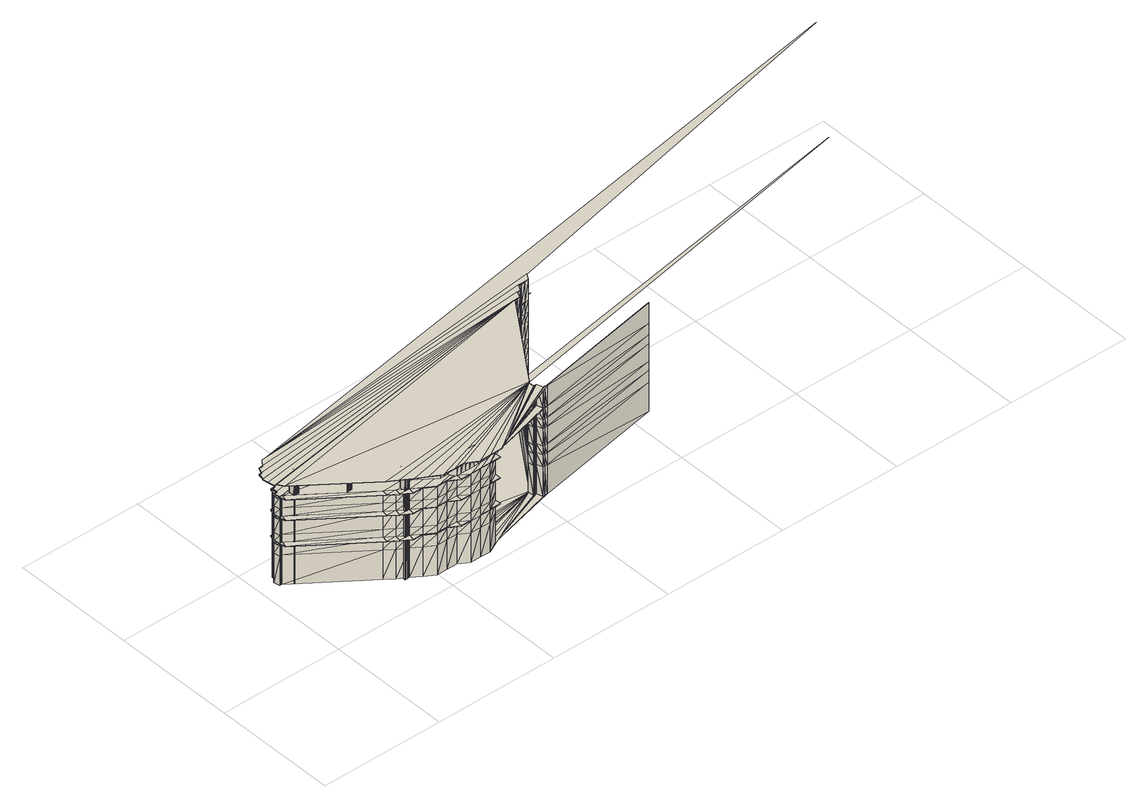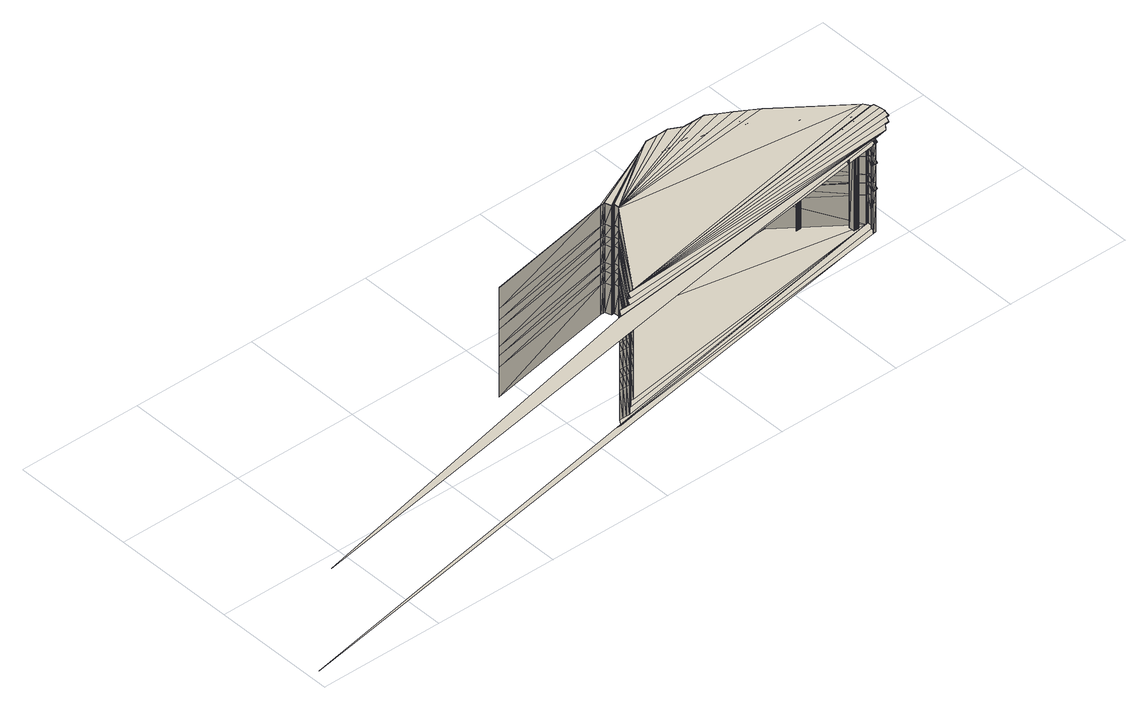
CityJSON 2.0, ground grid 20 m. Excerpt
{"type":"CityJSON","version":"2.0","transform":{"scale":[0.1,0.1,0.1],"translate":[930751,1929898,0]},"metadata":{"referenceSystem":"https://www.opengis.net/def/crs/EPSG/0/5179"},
"CityObjects":{
"building1":{"type":"Building","geometry":[{"type":"MultiSurface","lod":"3","boundaries":[[[0,1,2]],[[3,2,1]],[[4,5,0]],[[1,0,5]],[[2,3,6]],[[7,6,3]],[[5,4,8]],[[9,8,4]],[[6,7,10]],[[11,10,7]],[[12,13,9]],[[8,9,13]],[[14,15,12]],[[13,12,15]],[[16,17,14]],[[15,14,17]],[[18,19,20]],[[21,20,19]],[[22,23,24]],[[25,24,23]],[[26,27,28]],[[29,28,27]],[[19,18,30]],[[23,22,31]],[[27,26,32]],[[33,30,18]],[[34,31,22]],[[35,32,26]],[[19,36,21]],[[23,37,25]],[[27,38,29]],[[18,39,33]],[[22,40,34]],[[26,41,35]],[[20,42,18]],[[24,43,22]],[[28,44,26]],[[30,45,19]],[[31,46,23]],[[32,47,27]],[[48,49,33]],[[50,51,34]],[[52,53,35]],[[30,33,49]],[[31,34,51]],[[32,35,53]],[[20,21,54]],[[55,54,21]],[[24,25,56]],[[57,56,25]],[[28,29,58]],[[59,58,29]],[[33,60,48]],[[34,61,50]],[[35,62,52]],[[54,63,20]],[[56,64,24]],[[58,65,28]],[[66,21,36]],[[67,25,37]],[[68,29,38]],[[60,33,39]],[[61,34,40]],[[62,35,41]],[[49,69,30]],[[51,70,31]],[[53,71,32]],[[21,66,55]],[[25,67,57]],[[29,68,59]],[[39,18,42]],[[40,22,43]],[[41,26,44]],[[36,19,45]],[[37,23,46]],[[38,27,47]],[[54,55,72]],[[56,57,73]],[[58,59,74]],[[75,72,55]],[[76,73,57]],[[77,74,59]],[[72,63,54]],[[73,64,56]],[[74,65,58]],[[78,79,80]],[[81,78,82]],[[83,81,84]],[[43,83,40]],[[85,43,86]],[[44,85,41]],[[42,66,39]],[[43,67,40]],[[44,68,41]],[[87,80,79]],[[80,82,78]],[[82,84,81]],[[84,40,83]],[[40,86,43]],[[86,41,85]],[[36,39,66]],[[37,40,67]],[[38,41,68]],[[80,87,88]],[[89,88,87]],[[82,80,90]],[[88,90,80]],[[84,82,91]],[[90,91,82]],[[40,84,61]],[[91,61,84]],[[86,40,92]],[[61,92,40]],[[41,86,62]],[[92,62,86]],[[45,60,36]],[[39,36,60]],[[46,61,37]],[[40,37,61]],[[47,62,38]],[[41,38,62]],[[55,93,75]],[[57,94,76]],[[59,95,77]],[[72,75,42]],[[66,42,75]],[[73,76,43]],[[67,43,76]],[[74,77,44]],[[68,44,77]],[[42,20,63]],[[43,24,64]],[[44,28,65]],[[93,55,66]],[[94,57,67]],[[95,59,68]],[[96,48,60]],[[97,50,61]],[[98,52,62]],[[75,93,66]],[[76,94,67]],[[77,95,68]],[[42,99,72]],[[43,100,73]],[[44,101,74]],[[45,30,69]],[[46,31,70]],[[47,32,71]],[[79,78,102]],[[78,81,103]],[[81,83,104]],[[83,43,105]],[[43,85,64]],[[85,44,106]],[[66,42,93]],[[67,43,94]],[[68,44,95]],[[103,102,78]],[[104,103,81]],[[105,104,83]],[[64,105,43]],[[106,64,85]],[[65,106,44]],[[63,93,42]],[[64,94,43]],[[65,95,44]],[[107,108,16]],[[17,16,108]],[[88,89,109]],[[90,88,110]],[[91,90,111]],[[61,91,97]],[[92,61,112]],[[62,92,98]],[[60,45,96]],[[61,46,97]],[[62,47,98]],[[113,109,89]],[[109,110,88]],[[110,111,90]],[[111,97,91]],[[97,112,61]],[[112,98,92]],[[69,96,45]],[[70,97,46]],[[71,98,47]],[[114,66,93]],[[115,67,94]],[[116,68,95]],[[63,72,99]],[[64,73,100]],[[65,74,101]],[[117,118,103]],[[102,103,118]],[[119,117,104]],[[103,104,117]],[[120,119,105]],[[104,105,119]],[[100,120,64]],[[105,64,120]],[[121,100,106]],[[64,106,100]],[[101,121,65]],[[106,65,121]],[[93,63,114]],[[99,114,63]],[[94,64,115]],[[100,115,64]],[[95,65,116]],[[101,116,65]],[[122,123,42]],[[124,125,43]],[[126,127,44]],[[128,122,66]],[[129,124,67]],[[130,126,68]],[[42,66,122]],[[43,67,124]],[[44,68,126]],[[99,42,123]],[[100,43,125]],[[101,44,127]],[[66,114,128]],[[67,115,129]],[[68,116,130]],[[118,117,131]],[[117,119,132]],[[119,120,133]],[[120,100,134]],[[100,121,125]],[[121,101,135]],[[114,99,136]],[[115,100,137]],[[116,101,138]],[[132,131,117]],[[133,132,119]],[[134,133,120]],[[125,134,100]],[[135,125,121]],[[127,135,101]],[[123,136,99]],[[125,137,100]],[[127,138,101]],[[136,128,114]],[[137,129,115]],[[138,130,116]],[[128,136,139]],[[129,137,140]],[[130,138,141]],[[142,139,136]],[[143,140,137]],[[144,141,138]],[[122,128,145]],[[124,129,146]],[[126,130,147]],[[131,132,148]],[[132,133,149]],[[133,134,150]],[[134,125,151]],[[125,135,152]],[[135,127,153]],[[136,123,142]],[[137,125,143]],[[138,127,144]],[[139,145,128]],[[140,146,129]],[[141,147,130]],[[149,148,132]],[[150,149,133]],[[151,150,134]],[[152,151,125]],[[153,152,135]],[[154,153,127]],[[155,142,123]],[[152,143,125]],[[154,144,127]],[[145,155,122]],[[146,152,124]],[[147,154,126]],[[123,122,155]],[[125,124,152]],[[127,126,154]],[[156,157,107]],[[108,107,157]],[[158,159,139]],[[160,161,140]],[[162,163,141]],[[145,139,159]],[[146,140,161]],[[147,141,163]],[[139,142,158]],[[140,143,160]],[[141,144,162]],[[159,164,145]],[[161,165,146]],[[163,166,147]],[[167,158,142]],[[168,160,143]],[[169,162,144]],[[155,145,164]],[[152,146,165]],[[154,147,166]],[[170,171,149]],[[172,170,150]],[[173,172,151]],[[165,173,152]],[[174,165,153]],[[166,174,154]],[[164,167,155]],[[165,168,152]],[[166,169,154]],[[148,149,171]],[[149,150,170]],[[150,151,172]],[[151,152,173]],[[152,153,165]],[[153,154,174]],[[142,155,167]],[[143,152,168]],[[144,154,169]],[[175,176,177]],[[178,177,176]],[[179,180,175]],[[176,175,180]],[[177,178,181]],[[182,181,178]],[[176,183,178]],[[181,182,184]],[[185,184,182]],[[180,183,176]],[[178,183,182]],[[180,179,186]],[[187,186,179]],[[184,185,188]],[[189,188,185]],[[182,183,185]],[[175,177,190]],[[191,192,187]],[[186,187,192]],[[186,183,180]],[[179,175,190]],[[177,181,190]],[[192,183,186]],[[185,183,189]],[[181,184,190]],[[187,179,190]],[[193,194,191]],[[188,189,195]],[[184,188,190]],[[192,191,194]],[[196,195,189]],[[194,183,192]],[[191,187,190]],[[189,183,196]],[[190,188,195]],[[193,191,190]],[[197,183,194]],[[195,196,190]],[[198,197,193]],[[194,193,197]],[[183,190,196]],[[198,193,190]],[[199,183,197]],[[200,198,190]],[[197,198,199]],[[200,199,198]],[[201,200,190]],[[190,183,201]],[[202,201,183]],[[202,183,199]],[[199,200,202]],[[201,202,200]],[[10,11,203]],[[204,203,11]],[[49,48,205]],[[51,50,206]],[[53,52,207]],[[208,205,48]],[[209,206,50]],[[210,207,52]],[[205,211,49]],[[48,96,208]],[[206,212,51]],[[50,97,209]],[[207,213,53]],[[52,98,210]],[[69,49,211]],[[214,208,96]],[[70,51,212]],[[215,209,97]],[[71,53,213]],[[216,210,98]],[[109,113,217]],[[110,109,218]],[[111,110,219]],[[97,111,215]],[[112,97,220]],[[98,112,216]],[[96,69,214]],[[97,70,215]],[[98,71,216]],[[221,217,113]],[[217,218,109]],[[218,219,110]],[[219,215,111]],[[215,220,97]],[[220,216,112]],[[211,214,69]],[[212,215,70]],[[213,216,71]],[[222,223,224]],[[225,224,223]],[[226,227,222]],[[223,222,227]],[[224,225,228]],[[229,228,225]],[[230,231,226]],[[227,226,231]],[[232,233,229]],[[228,229,233]],[[231,230,234]],[[235,234,230]],[[234,235,236]],[[237,236,235]],[[238,239,237]],[[236,237,239]],[[240,241,242]],[[241,240,243]],[[243,242,241]],[[242,243,240]],[[244,245,243]],[[242,243,245]],[[243,246,241]],[[247,248,238]],[[239,238,248]],[[243,242,249]],[[250,249,242]],[[249,246,243]],[[249,250,244]],[[245,244,250]],[[243,246,244]],[[242,240,251]],[[242,245,251]],[[244,246,249]],[[250,242,251]],[[245,250,251]],[[250,249,251]],[[249,250,246]],[[246,251,249]],[[251,246,250]],[[251,246,252]],[[246,251,253]],[[253,252,246]],[[252,253,251]],[[252,254,251]],[[255,246,253]],[[253,252,256]],[[257,256,252]],[[254,257,252]],[[256,255,253]],[[258,259,247]],[[248,247,259]],[[255,254,253]],[[252,253,254]],[[256,257,255]],[[254,255,257]],[[203,204,260]],[[261,260,204]],[[262,263,208]],[[264,265,209]],[[266,267,210]],[[205,208,263]],[[206,209,265]],[[207,210,267]],[[260,261,268]],[[269,268,261]],[[263,270,205]],[[208,214,262]],[[265,271,206]],[[209,215,264]],[[267,272,207]],[[210,216,266]],[[211,205,270]],[[273,262,214]],[[212,206,271]],[[274,264,215]],[[213,207,272]],[[275,266,216]],[[276,277,221]],[[277,278,217]],[[278,279,218]],[[279,274,219]],[[274,280,215]],[[280,275,220]],[[270,273,211]],[[271,274,212]],[[272,275,213]],[[217,221,277]],[[218,217,278]],[[219,218,279]],[[215,219,274]],[[220,215,280]],[[216,220,275]],[[214,211,273]],[[215,212,274]],[[216,213,275]],[[281,282,262]],[[263,262,282]],[[283,284,264]],[[265,264,284]],[[285,286,266]],[[267,266,286]],[[282,287,263]],[[262,273,281]],[[284,288,265]],[[264,274,283]],[[286,289,267]],[[266,275,285]],[[233,232,290]],[[291,290,232]],[[268,269,292]],[[293,292,269]],[[270,263,287]],[[294,281,273]],[[271,265,288]],[[295,283,274]],[[272,267,289]],[[296,285,275]],[[297,298,299]],[[300,299,298]],[[277,276,301]],[[302,301,276]],[[278,277,303]],[[301,303,277]],[[279,278,304]],[[303,304,278]],[[274,279,295]],[[304,295,279]],[[280,274,305]],[[295,305,274]],[[275,280,296]],[[305,296,280]],[[287,294,270]],[[273,270,294]],[[288,295,271]],[[274,271,295]],[[289,296,272]],[[275,272,296]],[[298,306,300]],[[307,306,297]],[[298,297,306]],[[297,299,307]],[[299,300,308]],[[309,308,300]],[[299,308,307]],[[300,306,309]],[[308,310,307]],[[309,306,311]],[[308,309,310]],[[311,310,309]],[[310,312,307]],[[306,307,313]],[[314,313,307]],[[311,306,315]],[[312,316,307]],[[310,311,312]],[[315,312,311]],[[307,317,314]],[[318,306,313]],[[319,317,307]],[[313,314,318]],[[315,306,302]],[[317,318,314]],[[320,306,318]],[[321,319,307]],[[316,322,307]],[[1,323,3]],[[312,315,316]],[[302,316,315]],[[322,321,307]],[[322,324,307]],[[319,320,317]],[[318,317,320]],[[325,306,320]],[[5,323,1]],[[302,306,326]],[[3,323,7]],[[326,306,325]],[[8,323,5]],[[320,319,325]],[[321,325,319]],[[327,306,326]],[[316,302,322]],[[326,322,302]],[[322,326,321]],[[325,321,326]],[[13,323,8]],[[216,328,98]],[[282,281,329]],[[284,283,330]],[[286,285,331]],[[332,329,281]],[[333,330,283]],[[334,331,285]],[[7,323,11]],[[329,335,282]],[[330,336,284]],[[331,337,286]],[[322,326,324]],[[326,322,327]],[[327,324,326]],[[324,327,322]],[[281,294,332]],[[283,295,333]],[[285,296,334]],[[287,282,335]],[[288,284,336]],[[289,286,337]],[[338,332,294]],[[339,333,295]],[[340,334,296]],[[292,293,341]],[[301,302,342]],[[343,342,302]],[[303,301,344]],[[342,344,301]],[[304,303,345]],[[344,345,303]],[[295,304,339]],[[345,339,304]],[[305,295,346]],[[339,346,295]],[[296,305,340]],[[346,340,305]],[[335,338,287]],[[294,287,338]],[[336,339,288]],[[295,288,339]],[[337,340,289]],[[296,289,340]],[[347,341,293]],[[15,323,13]],[[17,323,15]],[[108,323,17]],[[348,349,332]],[[329,332,349]],[[350,351,333]],[[330,333,351]],[[352,353,334]],[[331,334,353]],[[349,354,329]],[[332,338,348]],[[351,355,330]],[[333,339,350]],[[353,356,331]],[[334,340,352]],[[357,348,338]],[[358,350,339]],[[359,352,340]],[[335,329,354]],[[336,330,355]],[[337,331,356]],[[342,343,360]],[[344,342,361]],[[345,344,362]],[[339,345,358]],[[346,339,363]],[[340,346,359]],[[338,335,357]],[[339,336,358]],[[340,337,359]],[[364,360,343]],[[360,361,342]],[[361,362,344]],[[362,358,345]],[[358,363,339]],[[363,359,346]],[[354,357,335]],[[355,358,336]],[[356,359,337]],[[157,323,108]],[[365,366,347]],[[341,347,366]],[[79,367,87]],[[87,367,89]],[[102,367,79]],[[368,369,348]],[[370,371,350]],[[372,373,352]],[[349,348,369]],[[351,350,371]],[[353,352,373]],[[89,367,113]],[[369,374,349]],[[348,357,368]],[[371,375,351]],[[350,358,370]],[[373,376,353]],[[352,359,372]],[[118,367,102]],[[354,349,374]],[[377,368,357]],[[355,351,375]],[[378,370,358]],[[356,353,376]],[[379,372,359]],[[360,364,380]],[[381,380,364]],[[361,360,382]],[[380,382,360]],[[362,361,383]],[[382,383,361]],[[358,362,378]],[[383,378,362]],[[363,358,384]],[[378,384,358]],[[359,363,379]],[[384,379,363]],[[374,377,354]],[[357,354,377]],[[375,378,355]],[[358,355,378]],[[376,379,356]],[[359,356,379]],[[131,367,118]],[[148,367,131]],[[171,367,148]],[[366,365,385]],[[386,385,365]],[[290,291,387]],[[388,387,291]],[[275,328,216]],[[389,390,368]],[[391,392,370]],[[393,394,372]],[[369,368,390]],[[371,370,392]],[[373,372,394]],[[368,377,389]],[[370,378,391]],[[372,379,393]],[[390,395,369]],[[392,396,371]],[[394,397,373]],[[398,389,377]],[[399,391,378]],[[400,393,379]],[[374,369,395]],[[375,371,396]],[[376,373,397]],[[380,381,401]],[[382,380,402]],[[383,382,403]],[[378,383,399]],[[384,378,404]],[[379,384,400]],[[377,374,398]],[[378,375,399]],[[379,376,400]],[[405,401,381]],[[401,402,380]],[[402,403,382]],[[403,399,383]],[[399,404,378]],[[404,400,384]],[[395,398,374]],[[396,399,375]],[[397,400,376]],[[387,388,406]],[[407,406,388]],[[296,328,275]],[[406,407,408]],[[400,408,407]],[[409,410,386]],[[385,386,410]],[[411,412,400]],[[408,400,412]],[[390,389,413]],[[392,391,414]],[[394,393,415]],[[416,413,389]],[[417,414,391]],[[418,415,393]],[[340,328,296]],[[395,390,413]],[[389,398,416]],[[396,392,414]],[[391,399,417]],[[397,394,415]],[[393,400,418]],[[401,405,419]],[[402,401,420]],[[403,402,421]],[[399,403,417]],[[404,399,422]],[[400,404,418]],[[398,395,416]],[[399,396,417]],[[400,397,418]],[[423,419,405]],[[419,420,401]],[[420,421,402]],[[421,417,403]],[[417,422,399]],[[422,418,404]],[[413,416,395]],[[414,417,396]],[[415,418,397]],[[412,411,424]],[[425,424,411]],[[359,328,340]],[[426,427,409]],[[410,409,427]],[[428,429,425]],[[424,425,429]],[[419,423,430]],[[431,430,423]],[[420,419,432]],[[430,432,419]],[[421,420,433]],[[432,433,420]],[[417,421,434]],[[433,434,421]],[[422,417,435]],[[434,435,417]],[[418,422,436]],[[435,436,422]],[[437,438,416]],[[413,416,438]],[[438,437,413]],[[416,413,437]],[[434,439,417]],[[414,417,439]],[[439,434,414]],[[417,414,434]],[[436,440,418]],[[415,418,440]],[[440,436,415]],[[418,415,436]],[[204,11,441]],[[10,203,442]],[[379,328,359]],[[429,428,443]],[[444,443,428]],[[221,113,445]],[[446,447,444]],[[443,444,447]],[[427,426,448]],[[449,448,426]],[[400,328,379]],[[430,431,450]],[[432,430,451]],[[433,432,452]],[[434,433,453]],[[435,434,454]],[[436,435,455]],[[437,438,456]],[[434,439,453]],[[436,440,455]],[[457,450,431]],[[450,451,430]],[[451,452,432]],[[452,453,433]],[[453,454,434]],[[454,455,435]],[[458,456,438]],[[459,453,439]],[[460,455,440]],[[461,458,438]],[[456,462,437]],[[463,459,439]],[[453,464,434]],[[465,460,440]],[[455,466,436]],[[462,461,437]],[[438,437,461]],[[464,463,434]],[[439,434,463]],[[466,465,436]],[[440,436,465]],[[447,446,467]],[[468,467,446]],[[261,204,441]],[[203,260,442]],[[328,469,98]],[[470,471,468]],[[467,468,471]],[[418,328,400]],[[269,261,441]],[[260,268,442]],[[448,449,472]],[[473,472,449]],[[276,221,445]],[[462,456,474]],[[464,453,475]],[[466,455,476]],[[474,477,462]],[[461,462,477]],[[475,478,464]],[[463,464,478]],[[476,479,466]],[[465,466,479]],[[480,474,456]],[[481,475,453]],[[482,476,455]],[[477,483,461]],[[478,484,463]],[[479,485,465]],[[486,487,457]],[[487,488,450]],[[488,489,451]],[[489,481,452]],[[481,490,453]],[[490,482,454]],[[483,480,458]],[[484,481,459]],[[485,482,460]],[[450,457,487]],[[451,450,488]],[[452,451,489]],[[453,452,481]],[[454,453,490]],[[455,454,482]],[[456,458,480]],[[453,459,481]],[[455,460,482]],[[458,461,483]],[[459,463,484]],[[460,465,485]],[[293,269,441]],[[268,292,442]],[[302,276,445]],[[436,328,418]],[[343,302,445]],[[292,341,442]],[[347,293,441]],[[0,2,491]],[[4,0,491]],[[2,6,491]],[[9,4,491]],[[6,10,491]],[[12,9,491]],[[364,343,445]],[[455,328,436]],[[14,12,491]],[[365,347,441]],[[341,366,442]],[[16,14,491]],[[381,364,445]],[[107,16,491]],[[469,492,98]],[[386,365,441]],[[366,385,442]],[[492,493,98]],[[156,107,491]],[[482,328,455]],[[493,494,98]],[[495,323,157]],[[405,381,445]],[[494,496,98]],[[497,495,157]],[[409,386,441]],[[385,410,442]],[[498,497,157]],[[496,499,98]],[[423,405,445]],[[500,498,157]],[[499,501,98]],[[501,502,98]],[[503,500,157]],[[426,409,441]],[[410,427,442]],[[502,504,98]],[[505,503,157]],[[431,423,445]],[[506,505,157]],[[507,506,157]],[[449,426,441]],[[427,448,442]],[[44,41,508]],[[41,62,508]],[[65,44,508]],[[62,98,508]],[[457,431,445]],[[101,65,508]],[[509,507,157]],[[127,101,508]],[[154,127,508]],[[166,154,508]],[[473,449,441]],[[448,472,442]],[[486,457,445]],[[510,511,472]],[[511,512,472]],[[513,510,472]],[[512,514,472]],[[515,516,482]],[[516,517,482]],[[518,513,472]],[[519,518,472]],[[520,515,482]],[[517,521,482]],[[521,328,482]],[[522,519,472]],[[523,520,482]],[[524,523,482]],[[525,524,482]],[[526,522,472]],[[11,323,441]],[[491,10,442]],[[527,525,482]],[[528,473,529]],[[529,473,530]],[[531,486,532]],[[533,473,528]],[[532,486,534]],[[535,486,531]],[[530,473,536]],[[534,486,537]],[[536,473,441]],[[472,514,442]],[[538,473,533]],[[537,486,445]],[[539,486,535]],[[540,473,538]],[[541,486,539]],[[542,473,540]],[[543,486,541]],[[544,473,542]],[[545,486,543]],[[445,113,546]],[[529,511,528]],[[532,547,531]],[[547,548,549]],[[548,550,551]],[[550,552,553]],[[552,554,555]],[[554,516,556]],[[516,529,515]],[[510,528,511]],[[549,531,547]],[[551,549,548]],[[553,551,550]],[[555,553,552]],[[556,555,554]],[[515,556,516]],[[528,515,529]],[[511,529,512]],[[530,512,529]],[[547,532,557]],[[534,557,532]],[[548,547,558]],[[557,558,547]],[[550,548,559]],[[558,559,548]],[[552,550,560]],[[559,560,550]],[[554,552,561]],[[560,561,552]],[[516,554,517]],[[561,517,554]],[[529,516,530]],[[517,530,516]],[[513,533,510]],[[528,510,533]],[[562,535,549]],[[531,549,535]],[[563,562,551]],[[549,551,562]],[[564,563,553]],[[551,553,563]],[[565,564,555]],[[553,555,564]],[[566,565,556]],[[555,556,565]],[[520,566,515]],[[556,515,566]],[[533,520,528]],[[515,528,520]],[[512,530,514]],[[536,514,530]],[[557,534,567]],[[537,567,534]],[[558,557,568]],[[567,568,557]],[[559,558,569]],[[568,569,558]],[[560,559,570]],[[569,570,559]],[[561,560,571]],[[570,571,560]],[[517,561,521]],[[571,521,561]],[[530,517,536]],[[521,536,517]],[[514,536,442]],[[567,537,572]],[[568,567,573]],[[569,568,574]],[[570,569,575]],[[571,570,576]],[[521,571,328]],[[536,521,441]],[[441,442,536]],[[445,572,537]],[[572,573,567]],[[573,574,568]],[[574,575,569]],[[575,576,570]],[[576,328,571]],[[328,441,521]],[[533,513,538]],[[535,562,539]],[[562,563,577]],[[563,564,578]],[[564,565,579]],[[565,566,580]],[[566,520,581]],[[520,533,523]],[[518,538,513]],[[577,539,562]],[[578,577,563]],[[579,578,564]],[[580,579,565]],[[581,580,566]],[[523,581,520]],[[538,523,533]],[[519,540,518]],[[582,541,577]],[[583,582,578]],[[584,583,579]],[[585,584,580]],[[586,585,581]],[[524,586,523]],[[540,524,538]],[[538,518,540]],[[539,577,541]],[[577,578,582]],[[578,579,583]],[[579,580,584]],[[580,581,585]],[[581,523,586]],[[523,538,524]],[[522,542,519]],[[540,519,542]],[[587,543,582]],[[541,582,543]],[[588,587,583]],[[582,583,587]],[[589,588,584]],[[583,584,588]],[[590,589,585]],[[584,585,589]],[[591,590,586]],[[585,586,590]],[[525,591,524]],[[586,524,591]],[[542,525,540]],[[524,540,525]],[[526,544,522]],[[592,545,587]],[[593,592,588]],[[594,593,589]],[[595,594,590]],[[596,595,591]],[[527,596,525]],[[544,527,542]],[[542,522,544]],[[543,587,545]],[[587,588,592]],[[588,589,593]],[[589,590,594]],[[590,591,595]],[[591,525,596]],[[525,542,527]],[[546,113,597]],[[598,156,491]],[[597,113,599]],[[600,156,598]],[[599,113,601]],[[602,156,600]],[[601,113,603]],[[604,156,602]],[[603,113,605]],[[606,156,604]],[[605,113,607]],[[608,156,606]],[[607,113,609]],[[610,156,608]],[[609,113,611]],[[612,156,610]],[[611,113,613]],[[98,504,614]],[[615,156,612]],[[508,98,614]],[[113,367,613]],[[323,491,441]],[[546,616,445]],[[616,617,572]],[[617,618,573]],[[618,619,574]],[[619,620,575]],[[620,469,576]],[[469,323,328]],[[442,441,491]],[[572,445,616]],[[573,572,617]],[[574,573,618]],[[575,574,619]],[[576,575,620]],[[328,576,469]],[[441,328,323]],[[621,509,157]],[[622,367,171]],[[623,624,526]],[[625,626,592]],[[627,625,593]],[[628,627,594]],[[629,628,595]],[[630,629,596]],[[631,630,527]],[[624,631,544]],[[544,526,624]],[[545,592,626]],[[592,593,625]],[[593,594,627]],[[594,595,628]],[[595,596,629]],[[596,527,630]],[[527,544,631]],[[495,598,323]],[[597,632,546]],[[632,633,616]],[[633,634,617]],[[634,635,618]],[[635,636,619]],[[636,492,620]],[[492,495,469]],[[491,323,598]],[[616,546,632]],[[617,616,633]],[[618,617,634]],[[619,618,635]],[[620,619,636]],[[469,620,492]],[[323,469,495]],[[598,495,600]],[[497,600,495]],[[632,597,637]],[[599,637,597]],[[633,632,638]],[[637,638,632]],[[634,633,639]],[[638,639,633]],[[635,634,640]],[[639,640,634]],[[636,635,641]],[[640,641,635]],[[492,636,493]],[[641,493,636]],[[495,492,497]],[[493,497,492]],[[600,497,602]],[[498,602,497]],[[637,599,642]],[[601,642,599]],[[638,637,643]],[[642,643,637]],[[639,638,644]],[[643,644,638]],[[640,639,645]],[[644,645,639]],[[641,640,646]],[[645,646,640]],[[493,641,494]],[[646,494,641]],[[497,493,498]],[[494,498,493]],[[602,498,604]],[[500,604,498]],[[642,601,647]],[[603,647,601]],[[643,642,648]],[[647,648,642]],[[644,643,649]],[[648,649,643]],[[645,644,650]],[[649,650,644]],[[646,645,651]],[[650,651,645]],[[494,646,496]],[[651,496,646]],[[498,494,500]],[[496,500,494]],[[604,500,606]],[[503,606,500]],[[647,603,652]],[[605,652,603]],[[648,647,653]],[[652,653,647]],[[649,648,654]],[[653,654,648]],[[650,649,655]],[[654,655,649]],[[651,650,656]],[[655,656,650]],[[496,651,499]],[[656,499,651]],[[500,496,503]],[[499,503,496]],[[606,503,608]],[[505,608,503]],[[652,605,657]],[[607,657,605]],[[653,652,658]],[[657,658,652]],[[654,653,659]],[[658,659,653]],[[655,654,660]],[[659,660,654]],[[656,655,661]],[[660,661,655]],[[499,656,501]],[[661,501,656]],[[503,499,505]],[[501,505,499]],[[608,505,610]],[[657,607,662]],[[658,657,663]],[[659,658,664]],[[660,659,665]],[[661,660,666]],[[501,661,502]],[[505,501,506]],[[506,610,505]],[[609,662,607]],[[662,663,657]],[[663,664,658]],[[664,665,659]],[[665,666,660]],[[666,502,661]],[[502,506,501]],[[610,506,612]],[[507,612,506]],[[662,609,667]],[[611,667,609]],[[663,662,668]],[[667,668,662]],[[664,663,669]],[[668,669,663]],[[665,664,670]],[[669,670,664]],[[666,665,671]],[[670,671,665]],[[502,666,504]],[[671,504,666]],[[506,502,507]],[[504,507,502]]]}]}
},
"vertices":[
[9,150,186],[9,150,185],[11,140,186],[11,140,185],[8,160,186],[8,160,185],[15,140,186],[15,140,185],[9,160,185],[9,160,186],[21,130,186],[21,130,185],[11,170,186],[11,170,185],[15,170,186],[15,170,185],[20,180,186],[20,180,185],[26,150,71],[26,150,72],[25,160,71],[25,160,72],[26,150,115],[26,150,116],[25,160,115],[25,160,116],[26,150,150],[26,150,151],[25,160,150],[25,160,151],[28,150,72],[28,150,116],[28,150,151],[28,150,71],[28,150,115],[28,150,150],[29,150,72],[29,150,116],[29,150,151],[29,150,71],[29,150,115],[29,150,150],[28,160,71],[28,160,115],[28,160,150],[31,150,72],[31,150,116],[31,150,151],[31,140,71],[31,140,72],[31,140,115],[31,140,116],[31,140,150],[31,140,151],[26,160,71],[26,160,72],[26,160,115],[26,160,116],[26,160,150],[26,160,151],[31,150,71],[31,150,115],[31,150,150],[29,160,71],[29,160,115],[29,160,150],[28,160,72],[28,160,116],[28,160,151],[33,150,72],[33,150,116],[33,150,151],[27,160,71],[27,160,115],[27,160,150],[27,160,72],[27,160,116],[27,160,151],[28,160,50],[28,160,0],[29,150,50],[28,160,70],[29,150,70],[28,160,85],[29,150,85],[28,160,130],[29,150,130],[29,150,0],[31,150,50],[31,150,0],[31,150,70],[31,150,85],[31,150,130],[29,160,72],[29,160,116],[29,160,151],[33,150,71],[33,150,115],[33,150,150],[31,160,71],[31,160,115],[31,160,150],[29,160,0],[29,160,50],[29,160,70],[29,160,85],[29,160,130],[26,180,186],[26,180,185],[33,150,50],[33,150,70],[33,150,85],[33,150,130],[33,150,0],[31,160,72],[31,160,116],[31,160,151],[31,160,50],[31,160,0],[31,160,70],[31,160,85],[31,160,130],[31,170,71],[33,160,71],[31,170,115],[33,160,115],[31,170,150],[33,160,150],[31,170,72],[31,170,116],[31,170,151],[33,160,0],[33,160,50],[33,160,70],[33,160,85],[33,160,130],[33,160,72],[33,160,116],[33,160,151],[33,170,72],[33,170,116],[33,170,151],[34,170,72],[34,170,116],[34,170,151],[33,170,71],[33,170,115],[33,170,150],[34,170,0],[34,170,50],[34,170,70],[34,170,85],[34,170,115],[34,170,130],[34,170,150],[34,170,71],[34,190,186],[34,190,185],[36,170,72],[36,170,71],[36,170,116],[36,170,115],[36,170,151],[36,170,150],[38,170,71],[38,170,115],[38,170,150],[38,170,72],[38,170,116],[38,170,151],[38,170,50],[38,170,0],[38,170,70],[38,170,85],[38,170,130],[46,140,185],[46,140,0],[47,140,185],[47,140,0],[46,150,185],[46,150,0],[48,140,185],[48,140,0],[54,140,0],[49,140,185],[49,140,0],[47,150,0],[47,150,185],[51,140,185],[51,140,0],[54,140,185],[48,150,185],[48,150,0],[50,150,185],[50,150,0],[53,140,185],[53,140,0],[51,150,0],[51,150,185],[53,150,0],[53,150,185],[54,150,185],[54,150,0],[127,50,186],[127,50,185],[137,60,72],[137,60,116],[137,60,151],[137,60,71],[137,60,115],[137,60,150],[139,70,72],[139,70,116],[139,70,151],[139,70,71],[139,70,115],[139,70,150],[139,70,50],[139,70,70],[139,70,85],[139,70,130],[139,70,0],[76,150,185],[76,150,150],[77,150,185],[77,150,150],[75,160,185],[75,160,150],[79,150,185],[79,150,150],[76,160,185],[76,160,150],[83,140,150],[83,140,185],[77,170,150],[77,170,185],[79,170,150],[79,170,185],[82,170,185],[82,170,150],[103,100,0],[103,100,185],[104,100,0],[104,100,185],[105,100,185],[105,100,0],[108,100,185],[86,170,185],[86,170,150],[106,100,185],[106,100,0],[108,100,0],[109,100,0],[109,100,185],[111,100,0],[111,100,185],[110,100,185],[110,100,0],[89,180,185],[89,180,150],[142,40,186],[142,40,185],[151,50,71],[151,50,72],[151,50,115],[151,50,116],[151,50,150],[151,50,151],[159,30,186],[159,30,185],[153,60,72],[153,60,116],[153,60,151],[153,60,71],[153,60,115],[153,60,150],[153,60,0],[153,60,50],[153,60,70],[153,60,85],[153,60,130],[166,40,71],[166,40,72],[166,40,115],[166,40,116],[166,40,150],[166,40,151],[168,50,72],[168,50,116],[168,50,151],[213,40,185],[213,40,150],[176,20,186],[176,20,185],[168,50,71],[168,50,115],[168,50,150],[161,50,185],[161,50,0],[162,50,185],[162,50,0],[168,50,50],[168,50,0],[168,50,70],[168,50,85],[168,50,130],[161,60,0],[161,60,185],[164,50,185],[164,50,0],[165,50,185],[165,50,0],[166,50,185],[163,60,0],[163,60,185],[166,50,0],[168,50,185],[164,60,185],[164,60,0],[166,60,185],[166,60,0],[167,60,185],[168,60,185],[502,220,185],[169,60,185],[167,60,0],[168,60,0],[169,60,0],[404,80,150],[182,40,72],[182,40,116],[182,40,151],[182,40,71],[182,40,115],[182,40,150],[183,40,72],[183,40,116],[183,40,151],[183,40,71],[183,40,115],[183,40,150],[193,10,186],[183,40,50],[183,40,0],[183,40,70],[183,40,85],[183,40,130],[193,10,185],[198,30,71],[198,30,72],[198,30,115],[198,30,116],[198,30,150],[198,30,151],[199,30,72],[199,30,116],[199,30,151],[199,30,71],[199,30,115],[199,30,150],[199,30,50],[199,30,70],[199,30,85],[199,30,130],[199,30,0],[211,10,185],[211,10,186],[556,250,0],[215,30,71],[215,30,72],[215,30,115],[215,30,116],[215,30,150],[215,30,151],[216,30,72],[216,30,116],[216,30,151],[216,30,71],[216,30,115],[216,30,150],[216,30,50],[216,30,0],[216,30,70],[216,30,85],[216,30,130],[229,10,186],[229,10,185],[219,40,185],[219,40,150],[232,20,71],[232,20,72],[232,20,115],[232,20,116],[232,20,150],[232,20,151],[233,30,72],[233,30,116],[233,30,151],[233,30,71],[233,30,115],[233,30,150],[233,30,50],[233,30,70],[233,30,85],[233,30,130],[233,30,0],[226,40,185],[226,40,150],[233,30,185],[248,0,185],[248,0,186],[240,30,150],[240,30,185],[249,20,72],[249,20,116],[249,20,151],[249,20,71],[249,20,115],[249,20,150],[249,20,50],[249,20,70],[249,20,85],[249,20,130],[249,20,0],[248,30,185],[248,30,150],[266,0,185],[266,0,186],[255,30,150],[255,30,185],[266,20,50],[266,20,0],[266,20,70],[266,20,85],[266,20,115],[266,20,130],[266,20,150],[266,20,71],[266,20,72],[266,20,116],[266,20,151],[404,80,185],[404,80,186],[263,30,185],[263,30,150],[404,80,0],[270,30,150],[270,30,185],[286,0,186],[286,0,185],[283,20,50],[283,20,70],[283,20,85],[283,20,115],[283,20,130],[283,20,150],[283,20,71],[283,20,0],[283,20,72],[283,20,116],[283,20,151],[284,20,72],[284,20,71],[284,20,116],[284,20,115],[284,20,151],[284,20,150],[278,30,185],[278,30,150],[502,220,150],[286,30,150],[286,30,185],[304,10,186],[304,10,185],[301,20,71],[301,20,115],[301,20,150],[301,20,72],[301,20,116],[301,20,151],[301,30,71],[301,30,115],[301,30,150],[301,30,72],[301,30,116],[301,30,151],[301,30,0],[301,30,50],[301,30,70],[301,30,85],[301,30,130],[502,220,186],[506,220,150],[511,220,150],[515,230,150],[506,220,185],[520,230,150],[511,220,185],[515,230,185],[526,240,150],[520,230,185],[531,240,150],[537,240,150],[526,240,185],[543,240,150],[531,240,185],[537,240,185],[543,240,185],[556,250,150],[549,250,185],[404,70,186],[403,70,186],[402,80,186],[406,70,186],[403,80,186],[404,70,150],[403,70,150],[402,80,150],[408,70,186],[411,60,186],[406,70,150],[403,80,150],[414,60,186],[408,70,150],[411,60,150],[414,60,150],[418,60,186],[418,60,150],[404,70,185],[403,70,185],[402,80,185],[404,70,0],[403,70,0],[406,70,185],[402,80,0],[406,70,0],[403,80,185],[403,80,0],[408,70,185],[408,70,0],[411,60,185],[411,60,0],[414,60,185],[414,60,0],[418,60,185],[418,60,0],[502,220,0],[403,70,50],[403,70,70],[404,70,50],[403,70,85],[404,70,70],[403,70,115],[404,70,85],[403,70,130],[404,70,115],[404,70,130],[402,80,50],[402,80,70],[402,80,85],[402,80,115],[402,80,130],[406,70,50],[406,70,70],[406,70,85],[406,70,115],[406,70,130],[403,80,50],[403,80,70],[403,80,85],[403,80,115],[403,80,130],[404,80,50],[404,80,70],[404,80,85],[404,80,115],[404,80,130],[408,70,50],[408,70,70],[408,70,85],[408,70,115],[408,70,130],[411,60,50],[411,60,70],[411,60,85],[411,60,115],[411,60,130],[414,60,50],[414,60,70],[414,60,85],[414,60,115],[414,60,130],[418,60,50],[418,60,70],[418,60,85],[418,60,115],[418,60,130],[506,220,0],[506,220,186],[511,220,0],[511,220,186],[515,230,0],[515,230,186],[520,230,0],[520,230,186],[526,240,0],[526,240,186],[531,240,0],[531,240,186],[537,240,0],[537,240,186],[543,240,0],[543,240,186],[549,250,0],[549,250,150],[549,250,186],[502,220,50],[502,220,70],[502,220,85],[502,220,115],[502,220,130],[1179,390,185],[1183,370,0],[631,100,186],[631,100,185],[631,100,50],[631,100,0],[631,100,70],[631,100,85],[631,100,115],[631,100,130],[631,100,150],[506,220,50],[506,220,70],[506,220,85],[506,220,115],[506,220,130],[511,220,50],[511,220,70],[511,220,85],[511,220,115],[511,220,130],[515,230,50],[515,230,70],[515,230,85],[515,230,115],[515,230,130],[520,230,50],[520,230,70],[520,230,85],[520,230,115],[520,230,130],[526,240,50],[526,240,70],[526,240,85],[526,240,115],[526,240,130],[531,240,50],[531,240,70],[531,240,85],[531,240,115],[531,240,130],[537,240,50],[537,240,70],[537,240,85],[537,240,115],[537,240,130],[543,240,50],[543,240,70],[543,240,85],[543,240,115],[543,240,130]
]}
